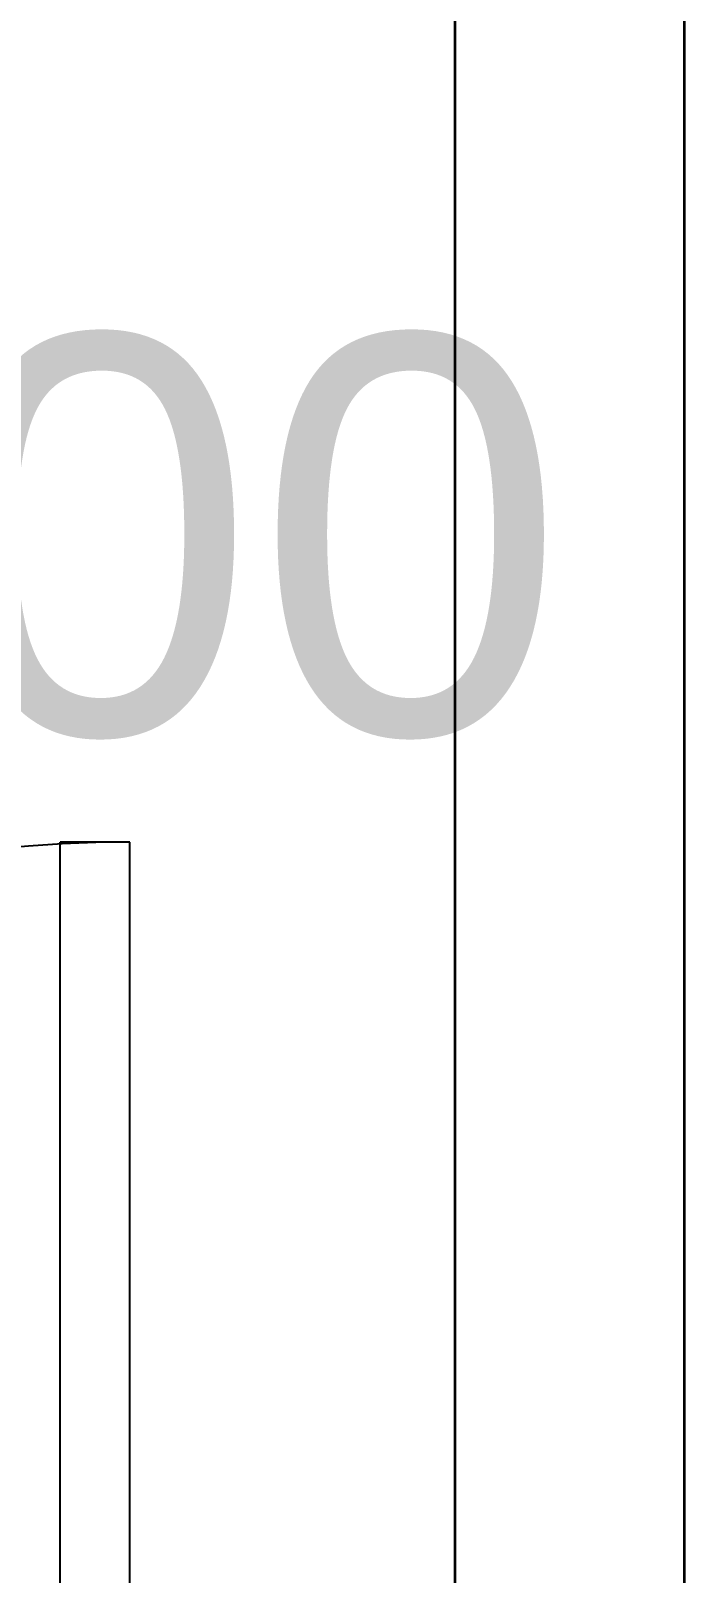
# Model space of a CAD drawing. Extents: x 3485972 to 3601240, y -673889 to -591207.
# Drawn here: x 3509458 to 3509786, y -596847 to -596073 of the extents above; entities that cross this region are included whole.
import ezdxf

# ---------------------------------------------------------------- set-up
doc = ezdxf.new("R2010")
doc.units = 0
doc.header["$LTSCALE"] = 6
doc.header["$MEASUREMENT"] = 0
doc.layers.add('DOOR', color=44, linetype='CONTINUOUS')
doc.layers.add('TEXT', color=181, linetype='CONTINUOUS')
doc.layers.add('WALL', color=8, linetype='CONTINUOUS', lineweight=35)
doc.styles.add('ARIAL', font='arial.ttf')

# ---------------------------------------------------------------- blocks, each defined once
blk = doc.blocks.new('750')
at = {"layer": 'DOOR'}
for p, q in [((-50, 705), (-47.5, 705)), ((-35, 690), (-35, 692.5)), ((50, 45), (50, 80)), ((50, 80), (675, 80)), ((675, 45), (675, 80)), ((-35, 60), (-35, 57.5)), ((-50, 45), (-47.5, 45)), ((50, 45), (675, 45))]:
    blk.add_line(p, q, dxfattribs=at)
for points in [[(15, 690), (15, 705), (50, 705), (50, 750), (-50, 750), (-50, 705)], [(-35, 690), (15, 690)], [(15, 60), (15, 45), (50, 45), (50, 0), (-50, 0), (-50, 45)], [(-35, 60), (15, 60)]]:
    blk.add_lwpolyline(points, dxfattribs=at)
for centre, start, end in [((-35, 705), 180, 270), ((-35, 45), 90, 180)]:
    blk.add_arc(centre, 12.5, start, end, dxfattribs=at)
at = {"layer": 'DOOR', "color": 145}
blk.add_arc((15, 45), 660, 0, 90, dxfattribs=at)

msp = doc.modelspace()

# ---------------------------------------------------------------- linework, layer by layer
at = {"layer": 'WALL', "linetype": 'ByBlock'}
for p, q in [((3509670.9, -595589.96), (3509670.9, -597089.96)), ((3509785.9, -595589.96), (3509785.9, -597204.96))]:
    msp.add_line(p, q, dxfattribs=at)

# ---------------------------------------------------------------- block references
at = {"layer": 'DOOR', "rotation": 89.99999999999999}
msp.add_blockref('750', (3509552.9, -597154.96), dxfattribs=at)

# ---------------------------------------------------------------- texts
at = {"layer": 'TEXT', "insert": (3509035.17, -596160.38), "char_height": 200, "width": 1626.9557, "attachment_point": 5, "style": 'ARIAL'}
msp.add_mtext('TOILET\\P1203x1500', dxfattribs=at)

doc.saveas('drawing.dxf')
